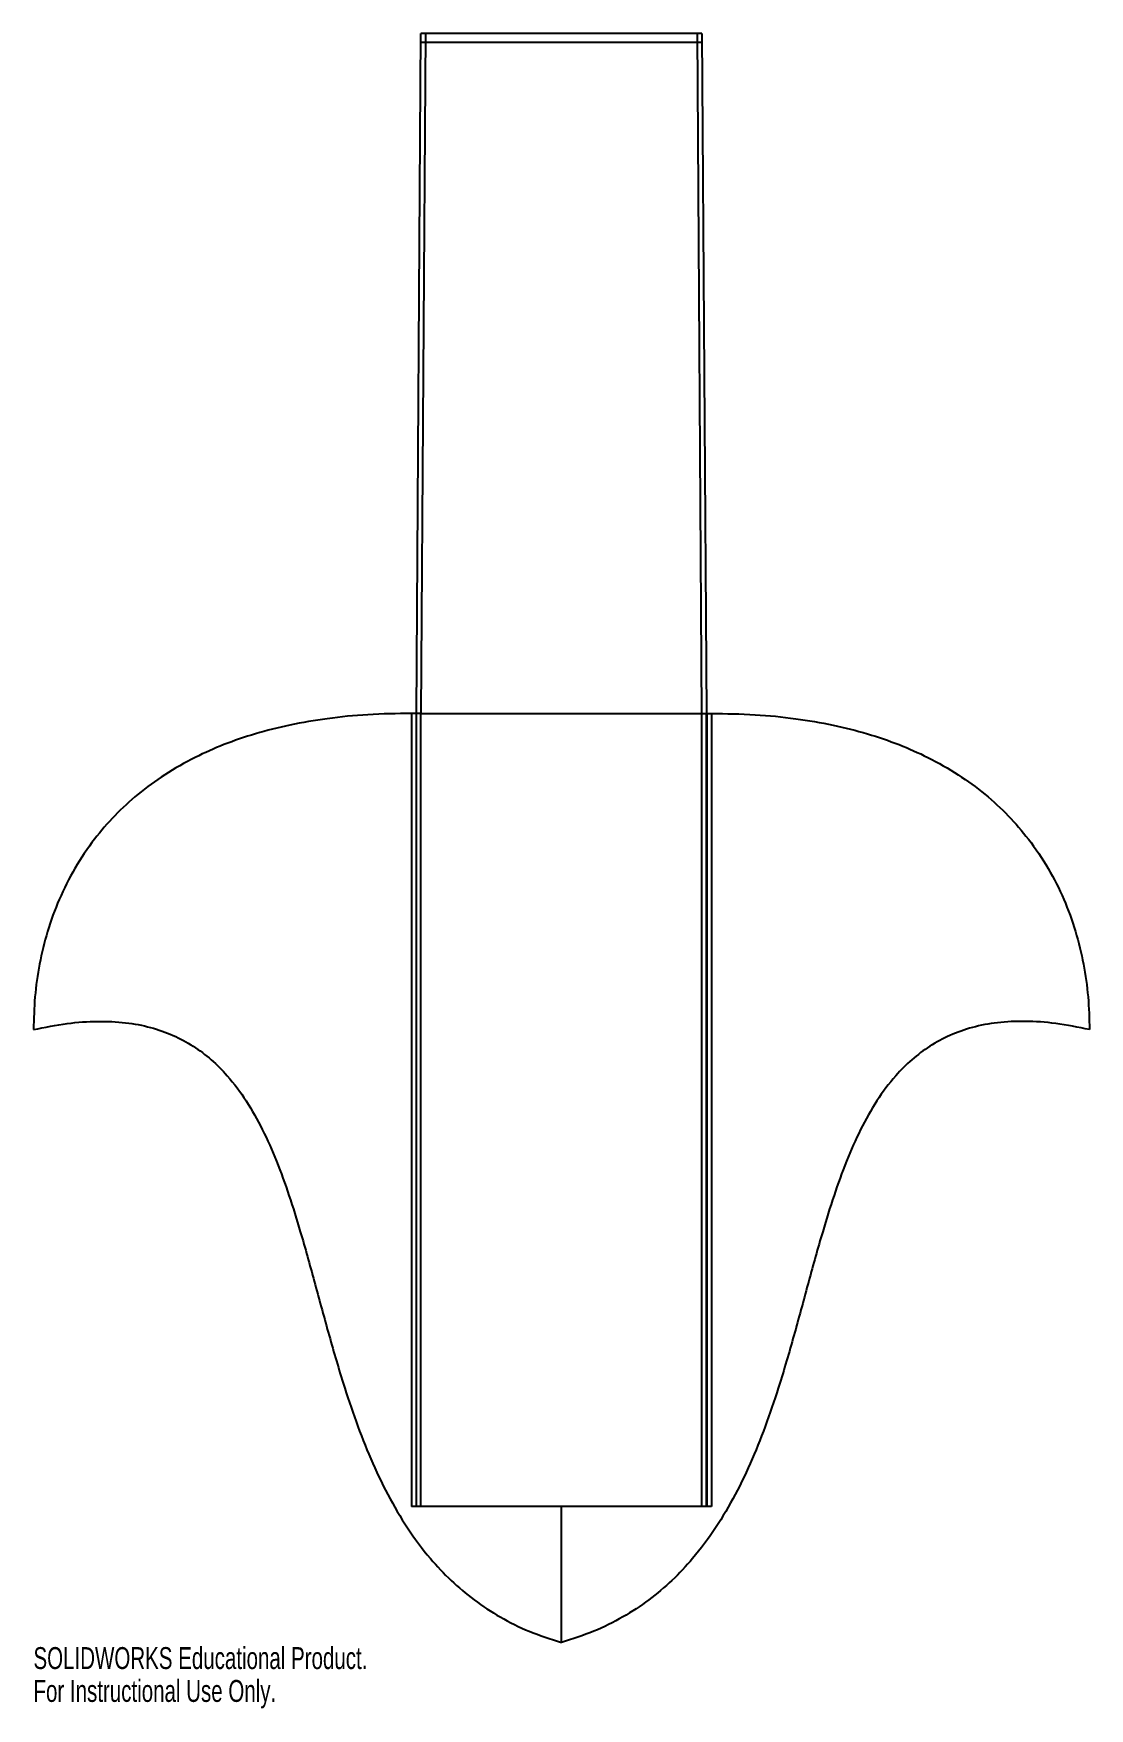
# Model space of a CAD drawing. Header units: millimetres. Extents: x -192 to 41, y -308 to 61.
import ezdxf

# ---------------------------------------------------------------- set-up
doc = ezdxf.new("R2010")
doc.units = ezdxf.units.MM
doc.styles.add('SLDTEXTSTYLE0', font='TXT', dxfattribs={"width": 0.7})

msp = doc.modelspace()

# ---------------------------------------------------------------- linework, layer by layer
at = {"color": 7, "linetype": 'Continuous', "lineweight": 25}
for p, q in [((-107.3, -88.7), (-106.3, 61.3)), ((-106.31, 59.42), (-44.28, 59.42)), ((-105.3, 61.3), (-106.3, -88.7)), ((-44.3, 61.3), (-106.3, 61.3)), ((-44.3, -88.7), (-45.3, 61.3)), ((-44.3, 61.3), (-43.3, -88.7)), ((-108.4, -88.7), (-108.4, -263.7)), ((-106.3, -88.7), (-108.4, -88.7)), ((-107.4, -88.7), (-107.4, -263.7)), ((-107.3, -263.7), (-107.3, -88.7)), ((-106.3, -263.7), (-106.3, -88.7)), ((-44.3, -88.7), (-42.2, -88.7)), ((-44.3, -263.7), (-44.3, -88.7)), ((-43.3, -263.7), (-43.3, -88.7)), ((-43.2, -88.7), (-43.2, -263.7)), ((-42.2, -88.7), (-42.2, -263.7)), ((-42.2, -263.7), (-108.4, -263.7)), ((-75.3, -293.7), (-75.3, -263.7))]:
    msp.add_line(p, q, dxfattribs=at)
for points, knots in [([(-108.4, -88.7), (-111.61, -88.76), (-117.82, -88.86), (-126.79, -89.75), (-135.08, -91.15), (-142.71, -93.07), (-149.7, -95.46), (-156.41, -98.43), (-162.8, -102.06), (-168.75, -106.39), (-173.93, -111.16), (-178.65, -116.62), (-182.79, -122.79), (-186.24, -129.65), (-188.82, -136.75), (-190.57, -143.97), (-191.62, -151.23), (-191.74, -156.07), (-191.81, -158.47)], [0, 0, 0, 0, 0.078502, 0.1516, 0.219785, 0.283558, 0.343426, 0.39989, 0.462727, 0.522289, 0.579279, 0.634314, 0.697969, 0.760215, 0.821456, 0.88187, 0.941444, 1, 1, 1, 1]), ([(-106.3, -88.7), (-102.44, -88.7), (-94.75, -88.7), (-83.16, -88.7), (-70.88, -88.7), (-57.9, -88.7), (-48.84, -88.7), (-44.3, -88.7)], [0, 0, 0, 0, 0.187195, 0.373667, 0.559846, 0.779474, 1, 1, 1, 1]), ([(-42.2, -88.7), (-38.98, -88.76), (-32.77, -88.86), (-23.8, -89.75), (-15.52, -91.15), (-7.89, -93.07), (-0.9, -95.46), (5.82, -98.43), (12.2, -102.06), (18.15, -106.39), (23.34, -111.16), (28.05, -116.62), (32.2, -122.79), (35.65, -129.65), (38.22, -136.75), (39.98, -143.97), (41.03, -151.23), (41.15, -156.07), (41.21, -158.47)], [0, 0, 0, 0, 0.078502, 0.1516, 0.219785, 0.283558, 0.343426, 0.39989, 0.462727, 0.522289, 0.579279, 0.634314, 0.697969, 0.760215, 0.821456, 0.88187, 0.941444, 1, 1, 1, 1]), ([(-191.81, -158.47), (-189.33, -157.97), (-184.63, -157.03), (-177.81, -156.53), (-171.63, -156.81), (-166.04, -157.84), (-161.02, -159.6), (-156.52, -162.02), (-152.52, -165.04), (-148.54, -169.05), (-144.71, -174.21), (-141.15, -180.58), (-138.06, -187.6), (-135.34, -195.15), (-132.6, -204), (-129.82, -214.09), (-126.8, -225.28), (-123.81, -235.63), (-120.7, -244.97), (-117.49, -253.19), (-113.77, -261.05), (-109.44, -268.46), (-104.73, -274.8), (-99.74, -280.09), (-94.59, -284.45), (-88.81, -288.23), (-82.36, -291.44), (-77.69, -292.93), (-75.3, -293.7)], [0, 0, 0, 0, 0.038312, 0.072613, 0.103581, 0.131953, 0.158498, 0.183978, 0.209086, 0.234393, 0.269432, 0.30621, 0.344961, 0.38564, 0.428021, 0.485519, 0.544446, 0.603864, 0.649036, 0.693699, 0.737668, 0.780924, 0.823669, 0.857203, 0.891073, 0.92576, 0.961849, 1, 1, 1, 1]), ([(41.21, -158.47), (38.74, -157.97), (34.04, -157.03), (27.21, -156.53), (21.03, -156.81), (15.45, -157.84), (10.43, -159.6), (5.93, -162.02), (1.93, -165.04), (-2.06, -169.05), (-5.89, -174.21), (-9.45, -180.58), (-12.53, -187.6), (-15.25, -195.15), (-17.99, -204), (-20.78, -214.09), (-23.79, -225.28), (-26.79, -235.63), (-29.9, -244.97), (-33.11, -253.19), (-36.82, -261.05), (-41.16, -268.46), (-45.87, -274.8), (-50.85, -280.09), (-56, -284.45), (-61.78, -288.23), (-68.23, -291.44), (-72.9, -292.93), (-75.3, -293.7)], [0, 0, 0, 0, 0.038312, 0.072613, 0.103581, 0.131953, 0.158498, 0.183978, 0.209086, 0.234393, 0.269432, 0.30621, 0.344961, 0.38564, 0.428021, 0.485519, 0.544446, 0.603864, 0.649036, 0.693699, 0.737668, 0.780924, 0.823669, 0.857203, 0.891073, 0.92576, 0.961849, 1, 1, 1, 1])]:
    msp.add_open_spline(points, degree=3, knots=knots, dxfattribs=at)

# ---------------------------------------------------------------- texts
at = {"color": 7, "linetype": 'Continuous', "char_height": 4.8336, "attachment_point": 1, "style": 'SLDTEXTSTYLE0'}
for s, insert in [('SOLIDWORKS Educational Product.', (-191.81, -294.72)), ('For Instructional Use Only.', (-191.81, -301.97))]:
    msp.add_mtext(s, dxfattribs=dict(at, insert=insert))

doc.saveas('drawing.dxf')
